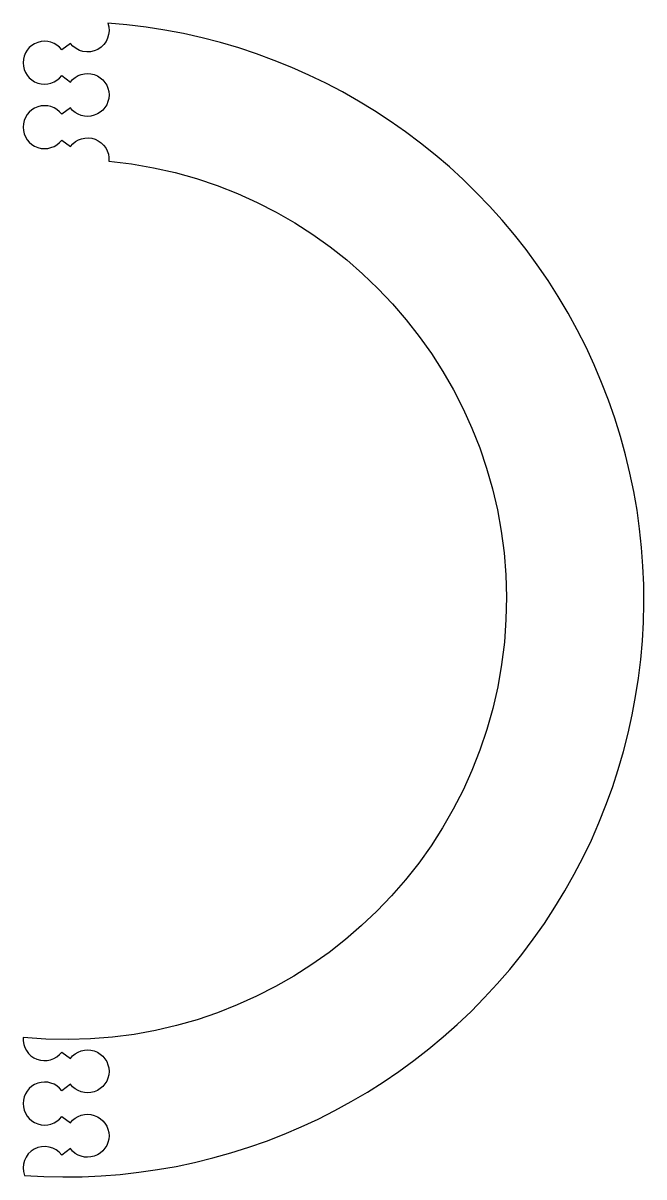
# Model space of a CAD drawing. Header units: millimetres. Extents: x -10 to 134, y -134 to 134.
import ezdxf

# ---------------------------------------------------------------- set-up
doc = ezdxf.new("R2010")
doc.units = ezdxf.units.MM
doc.layers.get('0').update_dxf_attribs({"linetype": 'CONTINUOUS'})

msp = doc.modelspace()

# ---------------------------------------------------------------- linework, layer by layer
msp.add_lwpolyline([(9.69, 134.14, -0.864263), (1, 129.41), (-1, 127.91, 2.998824), (-1, 121.91), (1, 120.41, -2.998753), (1, 114.41), (-1, 112.91, 2.998801), (-1, 106.91), (1, 105.41, -0.751381), (9.98, 102.01, -1), (-9.98, -102.01, 0.751381), (-1, -105.41), (1, -106.91, -2.998801), (1, -112.91), (-1, -114.41, 2.998753), (-1, -120.41), (1, -121.91, -2.998824), (1, -127.91), (-1, -129.41, 0.864263), (-9.69, -134.14, 1)], format="xyb", close=True)

doc.saveas('drawing.dxf')
